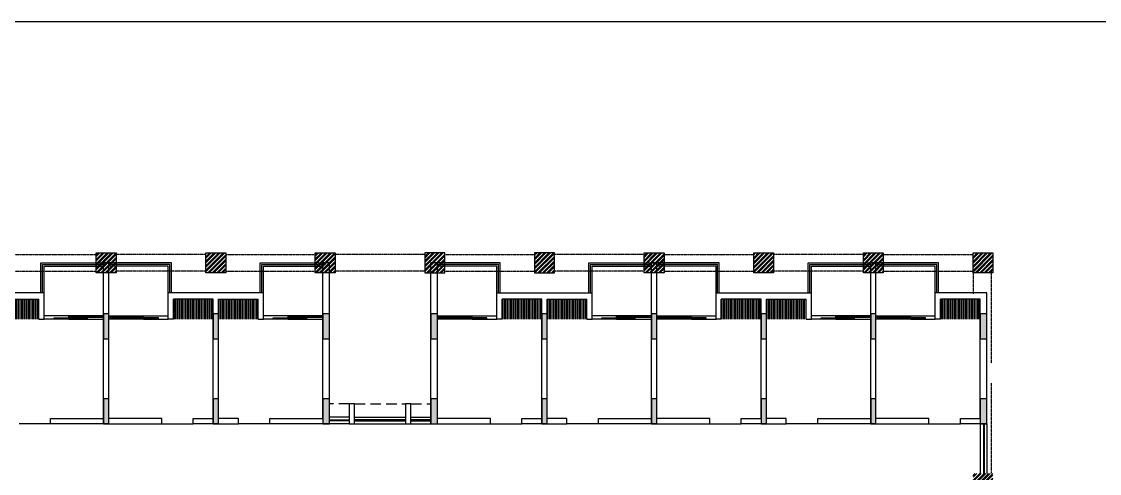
# Model space of a CAD drawing. Header units: inches. Extents: x 42351 to 118476, y -157843 to -108551.
# Drawn here: x 94698 to 102833, y -150505 to -147093 of the extents above; entities that cross this region are included whole.
import ezdxf

# ---------------------------------------------------------------- set-up
doc = ezdxf.new("R2010")
doc.units = ezdxf.units.IN
doc.header["$MEASUREMENT"] = 0
doc.linetypes.add('DASHED2', pattern=[9.525, 6.35, -3.175])
for name, color, linetype in [('200 BED HOSTEL$0$AR-Elevation-2', 14, 'Continuous'), ('200 BED HOSTEL$0$AR-Glazing', 143, 'Continuous'), ('200 BED HOSTEL$0$AR-Railing', 15, 'Continuous'), ('200 BED HOSTEL$0$AR-WALL', 30, 'Continuous'), ('200 BED HOSTEL$0$IN-Flooring-1', 14, 'Continuous'), ('5', 2, 'Continuous'), ('AR-Column', 40, 'Continuous'), ('AR-Hidden', 251, 'DASHED2'), ('AR-Road', 14, 'Continuous'), ('AR-Window', 9, 'Continuous'), ('DIM', 251, 'Continuous'), ('HATCH-Column', 8, 'Continuous')]:
    doc.layers.add(name, color=color, linetype=linetype)
pattern_1 = [(90, (-337246.72, 169256.097), (-47.625, 2e-14), [])]

# ---------------------------------------------------------------- blocks, each defined once
blk = doc.blocks.new('yjytj')
at = {"layer": 'HATCH-Column'}
h = blk.add_hatch(dxfattribs=at)
h.set_pattern_fill('ANSI32', color=8, scale=10)
h.set_pattern_definition([(45, (0, 0), (-67.351921, 67.351921), []), (45, (44.9, 0), (-67.351921, 67.351921), [])])
h.paths.add_polyline_path([(794663, -187221), (794063, -187221), (794063, -186621), (794663, -186621)])
h.paths.add_polyline_path([(791353, -187221), (790753, -187221), (790753, -186621), (791353, -186621)])
h.paths.add_polyline_path([(788043, -187221), (787443, -187221), (787443, -186621), (788043, -186621)])
h.paths.add_polyline_path([(784733, -187221), (784133, -187221), (784133, -186621), (784733, -186621)])
h.paths.add_polyline_path([(780823, -187221), (781423, -187221), (781423, -186621), (780823, -186621)])
h.paths.add_polyline_path([(777513, -187221), (778113, -187221), (778113, -186621), (777513, -186621)])
h.paths.add_polyline_path([(774806, -187221), (774206, -187221), (774206, -186621), (774806, -186621)])
h.paths.add_polyline_path([(771503, -187221), (770903, -187221), (770903, -186621), (771503, -186621)])
h.paths.add_polyline_path([(768193, -187221), (767593, -187221), (767593, -186621), (768193, -186621)])
h.paths.add_polyline_path([(764883, -187221), (764283, -187221), (764283, -186621), (764883, -186621)])
h.paths.add_polyline_path([(761653, -187221), (761193, -187221), (761193, -186621), (761653, -186621)])
h.paths.add_polyline_path([(794663, -193741), (794063, -193741), (794063, -193281), (794663, -193281)])
at = {"layer": 'AR-Column', "color": 8, "elevation": 0}
for points in [[(768193, -187221), (767593, -187221), (767593, -186621), (768193, -186621)], [(771503, -187221), (770903, -187221), (770903, -186621), (771503, -186621)], [(774806, -187221), (774206, -187221), (774206, -186621), (774806, -186621)], [(777513, -187221), (778113, -187221), (778113, -186621), (777513, -186621)], [(780823, -187221), (781423, -187221), (781423, -186621), (780823, -186621)], [(784733, -187221), (784133, -187221), (784133, -186621), (784733, -186621)], [(788043, -187221), (787443, -187221), (787443, -186621), (788043, -186621)], [(791353, -187221), (790753, -187221), (790753, -186621), (791353, -186621)], [(794663, -187221), (794063, -187221), (794063, -186621), (794663, -186621)]]:
    blk.add_lwpolyline(points, close=True, dxfattribs=at)
at = {"layer": 'AR-Hidden', "color": 8, "ltscale": 0.009}
for p, q in [((764876, -186671, 0), (767586, -186671, 0)), ((770909, -186671, 0), (768199, -186671, 0)), ((771496, -186671, 0), (774206, -186671, 0)), ((777516, -186671, 0), (774806, -186671, 0)), ((778113, -186671, 0), (780823, -186671, 0)), ((784133, -186671, 0), (781423, -186671, 0)), ((784733, -186671, 0), (787443, -186671, 0)), ((790753, -186671, 0), (788043, -186671, 0)), ((791353, -186671, 0), (794063, -186671, 0)), ((764876, -187171, 0), (767586, -187171, 0)), ((770909, -187171, 0), (768199, -187171, 0)), ((771496, -187171, 0), (774206, -187171, 0)), ((777516, -187171, 0), (774806, -187171, 0)), ((778113, -187171, 0), (780823, -187171, 0)), ((784133, -187171, 0), (781423, -187171, 0)), ((784733, -187171, 0), (787443, -187171, 0)), ((790753, -187171, 0), (788043, -187171, 0)), ((791353, -187171, 0), (794063, -187171, 0)), ((794063, -187221, 0), (794063, -187861, 0)), ((794613, -187221, 0), (794613, -189951, 0)), ((794613, -190551, 0), (794613, -193281, 0))]:
    blk.add_line(p, q, dxfattribs=at)
blk = doc.blocks.new('A$C06211BBA')
at = {"ltscale": 0.5}
h = blk.add_hatch(dxfattribs=at)
h.set_pattern_fill('ANSI31', color=8, scale=15, angle=30.0076)
h.set_pattern_definition([(90, (223013.86, 5033.06), (-47.625, 2e-14), [])])
h.paths.add_polyline_path([(50319, -800), (50319, -200), (49119, -200), (49119, -800)])
h = blk.add_hatch(dxfattribs=at)
h.set_pattern_fill('ANSI31', color=8, scale=15, angle=30.0076)
h.set_pattern_definition(pattern_1)
h.paths.add_polyline_path([(54379, -800), (54379, -200), (55579, -200), (55579, -800)])
h = blk.add_hatch(dxfattribs=at)
h.set_pattern_fill('ANSI31', color=8, scale=15, angle=30.0076)
h.set_pattern_definition([(90, (229633.86, 5033.06), (-47.625, 2e-14), [])])
h.paths.add_polyline_path([(56939, -800), (56939, -200), (55739, -200), (55739, -800)])
h = blk.add_hatch(dxfattribs=at)
h.set_pattern_fill('ANSI31', color=8, scale=15, angle=30.0076)
h.set_pattern_definition(pattern_1)
h.paths.add_polyline_path([(64299, -800), (64299, -200), (65499, -200), (65499, -800)])
h = blk.add_hatch(dxfattribs=at)
h.set_pattern_fill('ANSI31', color=8, scale=15, angle=30.0076)
h.set_pattern_definition([(90, (239553.86, 5033.06), (-47.625, 2e-14), [])])
h.paths.add_polyline_path([(66859, -800), (66859, -200), (65659, -200), (65659, -800)])
h = blk.add_hatch(dxfattribs=at)
h.set_pattern_fill('ANSI31', color=8, scale=15, angle=30.0076)
h.set_pattern_definition(pattern_1)
h.paths.add_polyline_path([(70919, -800), (70919, -200), (72119, -200), (72119, -800)])
h = blk.add_hatch(dxfattribs=at)
h.set_pattern_fill('ANSI31', color=8, scale=15, angle=30.0076)
h.set_pattern_definition([(90, (246173.86, 5033.06), (-47.625, 2e-14), [])])
h.paths.add_polyline_path([(73479, -800), (73479, -200), (72279, -200), (72279, -800)])
h = blk.add_hatch(dxfattribs=at)
h.set_pattern_fill('ANSI31', color=8, scale=15, angle=30.0076)
h.set_pattern_definition(pattern_1)
h.paths.add_polyline_path([(77539, -800), (77539, -200), (78739, -200), (78739, -800)])
at = {"layer": 'HATCH-Column'}
h = blk.add_hatch(color=8, dxfattribs=at)
h.dxf.hatch_style = 1
h.paths.add_polyline_path([(52429, -640), (52269, -640), (52269, -1390), (52429, -1390)])
h = blk.add_hatch(color=8, dxfattribs=at)
h.dxf.hatch_style = 1
h.paths.add_polyline_path([(55739, -640), (55579, -640), (55579, -1390), (55739, -1390)])
h = blk.add_hatch(color=8, dxfattribs=at)
h.dxf.hatch_style = 1
h.paths.add_polyline_path([(59089, -640), (58889, -640), (58889, -1390), (59089, -1390)])
h = blk.add_hatch(color=8, dxfattribs=at)
h.dxf.hatch_style = 1
h.paths.add_polyline_path([(62349, -640), (62149, -640), (62149, -1390), (62349, -1390)])
h = blk.add_hatch(color=8, dxfattribs=at)
h.dxf.hatch_style = 1
h.paths.add_polyline_path([(65659, -640), (65499, -640), (65499, -1390), (65659, -1390)])
h = blk.add_hatch(color=8, dxfattribs=at)
h.dxf.hatch_style = 1
h.paths.add_polyline_path([(68969, -640), (68809, -640), (68809, -1390), (68969, -1390)])
h = blk.add_hatch(color=8, dxfattribs=at)
h.dxf.hatch_style = 1
h.paths.add_polyline_path([(72279, -640), (72119, -640), (72119, -1390), (72279, -1390)])
h = blk.add_hatch(color=8, dxfattribs=at)
h.dxf.hatch_style = 1
h.paths.add_polyline_path([(75589, -640), (75429, -640), (75429, -1390), (75589, -1390)])
h = blk.add_hatch(color=8, dxfattribs=at)
h.dxf.hatch_style = 1
h.paths.add_polyline_path([(78939, -640), (78739, -640), (78739, -1390), (78939, -1390)])
h = blk.add_hatch(color=8, dxfattribs=at)
h.dxf.hatch_style = 1
h.paths.add_polyline_path([(52429, -3210), (52269, -3210), (52269, -3960), (52429, -3960)])
h = blk.add_hatch(color=8, dxfattribs=at)
h.dxf.hatch_style = 1
h.paths.add_polyline_path([(55739, -3210), (55579, -3210), (55579, -3960), (55739, -3960)])
h = blk.add_hatch(color=8, dxfattribs=at)
h.dxf.hatch_style = 1
h.paths.add_polyline_path([(59089, -3210), (58889, -3210), (58889, -3960), (59089, -3960)])
h = blk.add_hatch(color=8, dxfattribs=at)
h.dxf.hatch_style = 1
h.paths.add_polyline_path([(62349, -3210), (62149, -3210), (62149, -3960), (62349, -3960)])
h = blk.add_hatch(color=8, dxfattribs=at)
h.dxf.hatch_style = 1
h.paths.add_polyline_path([(65659, -3210), (65499, -3210), (65499, -3960), (65659, -3960)])
h = blk.add_hatch(color=8, dxfattribs=at)
h.dxf.hatch_style = 1
h.paths.add_polyline_path([(68969, -3210), (68809, -3210), (68809, -3960), (68969, -3960)])
h = blk.add_hatch(color=8, dxfattribs=at)
h.dxf.hatch_style = 1
h.paths.add_polyline_path([(72279, -3210), (72119, -3210), (72119, -3960), (72279, -3960)])
h = blk.add_hatch(color=8, dxfattribs=at)
h.dxf.hatch_style = 1
h.paths.add_polyline_path([(75589, -3210), (75429, -3210), (75429, -3960), (75589, -3960), (75589, -3800), (75589, -3800)])
h = blk.add_hatch(color=8, dxfattribs=at)
h.dxf.hatch_style = 1
h.paths.add_polyline_path([(78939, -3210), (78739, -3210), (78739, -3960), (78939, -3960)])
at = {"layer": '200 BED HOSTEL$0$AR-Elevation-2', "color": 8, "ltscale": 0.5}
for p, q in [((50379, 0), (50379, 900)), ((50379, 900), (52269, 900)), ((54319, 900), (52429, 900)), ((54319, 0), (54319, 900)), ((56999, 0), (56999, 900)), ((56999, 900), (58889, 900)), ((64239, 900), (62349, 900)), ((64239, 0), (64239, 900)), ((66919, 0), (66919, 900)), ((66919, 900), (68809, 900)), ((70859, 900), (68969, 900)), ((70859, 0), (70859, 900)), ((73539, 0), (73539, 900)), ((73539, 900), (75429, 900)), ((77479, 900), (75589, 900)), ((77479, 0), (77479, 900))]:
    blk.add_line(p, q, dxfattribs=at)
at = {"layer": '200 BED HOSTEL$0$AR-Glazing', "color": 8, "ltscale": 0.5}
for p, q in [((52269, -700), (51219, -700)), ((51219, -759), (51219, -700)), ((51219, -800), (51219, -790)), ((51219, -800), (52269, -800)), ((52429, -700), (53479, -700)), ((53479, -800), (52429, -800)), ((53479, -759), (53479, -700)), ((53479, -800), (53479, -790)), ((58889, -700), (57839, -700)), ((57839, -759), (57839, -700)), ((57839, -800), (57839, -790)), ((57839, -800), (58889, -800)), ((62349, -700), (63399, -700)), ((63399, -800), (62349, -800)), ((63399, -759), (63399, -700)), ((63399, -800), (63399, -790)), ((68809, -700), (67759, -700)), ((67759, -759), (67759, -700)), ((67759, -800), (67759, -790)), ((67759, -800), (68809, -800)), ((68969, -700), (70019, -700)), ((70019, -800), (68969, -800)), ((70019, -759), (70019, -700)), ((70019, -800), (70019, -790)), ((75429, -700), (74379, -700)), ((74379, -759), (74379, -700)), ((74379, -800), (74379, -790)), ((74379, -800), (75429, -800)), ((75589, -700), (76639, -700)), ((76639, -800), (75589, -800)), ((76639, -759), (76639, -700)), ((76639, -800), (76639, -790))]:
    blk.add_line(p, q, dxfattribs=at)
for points in [[(50773, -759), (51773, -759), (51773, -790), (50773, -790)], [(51244, -716), (52244, -716), (52244, -746), (51244, -746)], [(53454, -716), (52454, -716), (52454, -746), (53454, -746)], [(53925, -759), (52925, -759), (52925, -790), (53925, -790)], [(57393, -759), (58393, -759), (58393, -790), (57393, -790)], [(57864, -716), (58864, -716), (58864, -746), (57864, -746)], [(63374, -716), (62374, -716), (62374, -746), (63374, -746)], [(63845, -759), (62845, -759), (62845, -790), (63845, -790)], [(67313, -759), (68313, -759), (68313, -790), (67313, -790)], [(67784, -716), (68784, -716), (68784, -746), (67784, -746)], [(69994, -716), (68994, -716), (68994, -746), (69994, -746)], [(70465, -759), (69465, -759), (69465, -790), (70465, -790)], [(73933, -759), (74933, -759), (74933, -790), (73933, -790)], [(74404, -716), (75404, -716), (75404, -746), (74404, -746)], [(76614, -716), (75614, -716), (75614, -746), (76614, -746)], [(77085, -759), (76085, -759), (76085, -790), (77085, -790)]]:
    blk.add_lwpolyline(points, close=True, dxfattribs=at)
at = {"layer": '200 BED HOSTEL$0$AR-Railing', "color": 8, "ltscale": 0.5}
for p, q in [((50429, 0), (50429, 850)), ((50429, 850), (52269, 850)), ((50479, 0), (50479, 800)), ((50479, 800), (52269, 800)), ((54269, 850), (52429, 850)), ((54219, 800), (52429, 800)), ((54219, 0), (54219, 800)), ((54269, 0), (54269, 850)), ((57049, 0), (57049, 850)), ((57049, 850), (58889, 850)), ((57099, 0), (57099, 800)), ((57099, 800), (58889, 800)), ((64189, 850), (62349, 850)), ((64139, 800), (62349, 800)), ((64139, 0), (64139, 800)), ((64189, 0), (64189, 850)), ((66969, 0), (66969, 850)), ((66969, 850), (68809, 850)), ((67019, 0), (67019, 800)), ((67019, 800), (68809, 800)), ((70809, 850), (68969, 850)), ((70759, 800), (68969, 800)), ((70759, 0), (70759, 800)), ((70809, 0), (70809, 850)), ((73589, 0), (73589, 850)), ((73589, 850), (75429, 850)), ((73639, 0), (73639, 800)), ((73639, 800), (75429, 800)), ((77429, 850), (75589, 850)), ((77379, 800), (75589, 800)), ((77379, 0), (77379, 800)), ((77429, 0), (77429, 850))]:
    blk.add_line(p, q, dxfattribs=at)
at = {"layer": '200 BED HOSTEL$0$AR-WALL', "color": 8, "ltscale": 0.5}
for p, q in [((52269, -3800), (52269, 900)), ((52429, 900), (52269, 900)), ((52429, 900), (52269, 900)), ((52269, -3960), (52269, 900)), ((52269, 900), (52429, 900)), ((52429, -3960), (52429, 900)), ((52429, -3800), (52429, 900)), ((58889, -3800), (58889, 900)), ((59089, 900), (58889, 900)), ((59089, -3960), (59089, 900)), ((62349, 900), (62149, 900)), ((62149, -3960), (62149, 900)), ((62149, -3800), (62149, 900)), ((62349, -3800), (62349, 900)), ((68809, 900), (68969, 900)), ((68809, -3800), (68809, 900)), ((68969, 900), (68809, 900)), ((68809, -3960), (68809, 900)), ((68969, -3960), (68969, 900)), ((68969, -3800), (68969, 900)), ((75429, 900), (75589, 900)), ((75429, -3800), (75429, 900)), ((75589, 900), (75429, 900)), ((75429, -3960), (75429, 900)), ((75429, 900), (75589, 900)), ((75589, -3960), (75589, 900)), ((75589, -3800), (75589, 900)), ((50479, 0), (47599, 0)), ((54219, -800), (54219, 0)), ((57099, 0), (54219, 0)), ((57099, -800), (57099, 0)), ((64139, 0), (67019, 0)), ((64139, -800), (64139, 0)), ((67019, -800), (67019, 0)), ((70759, 0), (73639, 0)), ((70759, -800), (70759, 0)), ((73639, -800), (73639, 0)), ((77379, -800), (77379, 0)), ((78939, 0), (77379, 0)), ((78939, -3960), (78939, 0)), ((49119, -200), (50319, -200)), ((50319, -800), (50319, -200)), ((50479, -800), (50479, 0)), ((54379, -800), (54379, -200)), ((55579, -200), (54379, -200)), ((55579, -3960), (55579, -200)), ((55579, -3800), (55579, -200)), ((55579, -3800), (55579, -200)), ((55739, -200), (56939, -200)), ((55739, -3800), (55739, -200)), ((55739, -3800), (55739, -200)), ((55739, -3960), (55739, -200)), ((56939, -800), (56939, -200)), ((64299, -800), (64299, -200)), ((65499, -200), (64299, -200)), ((65499, -3960), (65499, -200)), ((65499, -3800), (65499, -200)), ((65499, -3800), (65499, -200)), ((65499, -3800), (65499, -200)), ((65659, -200), (66859, -200)), ((65659, -3800), (65659, -200)), ((65659, -3960), (65659, -200)), ((65659, -3800), (65659, -200)), ((66859, -800), (66859, -200)), ((70919, -800), (70919, -200)), ((72119, -200), (70919, -200)), ((72119, -3800), (72119, -200)), ((72279, -200), (73479, -200)), ((72279, -3800), (72279, -200)), ((72279, -3800), (72279, -200)), ((72279, -3960), (72279, -200)), ((73479, -800), (73479, -200)), ((77539, -800), (77539, -200)), ((78739, -200), (77539, -200)), ((78739, -3800), (78739, -200)), ((78939, -3800), (78939, -200)), ((50319, -800), (50479, -800)), ((54379, -800), (54219, -800)), ((56939, -800), (57099, -800)), ((64299, -800), (64139, -800)), ((66859, -800), (67019, -800)), ((70919, -800), (70759, -800)), ((73479, -800), (73639, -800)), ((77539, -800), (77379, -800)), ((59689, -3360), (59689, -3960)), ((59849, -3360), (59689, -3360)), ((59849, -3960), (59849, -3360)), ((61389, -3360), (61389, -3960)), ((61549, -3360), (61389, -3360)), ((61549, -3960), (61549, -3360)), ((50669, -3960), (50669, -3800)), ((50669, -3800), (52269, -3800)), ((54029, -3800), (52429, -3800)), ((54029, -3960), (54029, -3800)), ((54979, -3800), (55579, -3800)), ((54979, -3960), (54979, -3800)), ((56339, -3800), (55739, -3800)), ((56339, -3960), (56339, -3800)), ((57289, -3960), (57289, -3800)), ((57289, -3800), (58889, -3800)), ((63949, -3800), (62349, -3800)), ((63949, -3960), (63949, -3800)), ((64899, -3800), (65499, -3800)), ((64899, -3960), (64899, -3800)), ((66259, -3800), (65659, -3800)), ((66259, -3960), (66259, -3800)), ((67209, -3960), (67209, -3800)), ((67209, -3800), (68809, -3800)), ((70569, -3800), (68969, -3800)), ((70569, -3960), (70569, -3800)), ((71519, -3800), (72119, -3800)), ((71519, -3960), (71519, -3800)), ((72879, -3800), (72279, -3800)), ((72879, -3960), (72879, -3800)), ((73829, -3960), (73829, -3800)), ((73829, -3800), (75429, -3800)), ((77189, -3800), (75589, -3800)), ((77189, -3960), (77189, -3800)), ((78139, -3800), (78739, -3800)), ((78139, -3960), (78139, -3800)), ((52429, -3960), (50669, -3960)), ((52269, -3960), (54029, -3960)), ((55739, -3960), (54979, -3960)), ((55579, -3960), (56339, -3960)), ((55579, -3960), (55636, -3960)), ((55579, -3960), (55636, -3960)), ((55579, -3960), (55636, -3960)), ((55739, -3960), (55681, -3960)), ((55739, -3960), (55681, -3960)), ((59089, -3960), (57289, -3960)), ((59689, -3960), (59849, -3960)), ((61389, -3960), (61549, -3960)), ((62149, -3960), (63949, -3960)), ((65659, -3960), (64899, -3960)), ((65499, -3960), (66259, -3960)), ((65499, -3960), (65556, -3960)), ((65499, -3960), (65556, -3960)), ((65499, -3960), (65556, -3960)), ((65659, -3960), (65601, -3960)), ((65659, -3960), (65601, -3960)), ((65659, -3960), (65601, -3960)), ((68969, -3960), (67209, -3960)), ((68809, -3960), (70569, -3960)), ((72279, -3960), (71519, -3960)), ((72119, -3960), (72879, -3960)), ((72119, -3960), (72176, -3960)), ((72119, -3960), (72176, -3960)), ((72119, -3960), (72176, -3960)), ((72279, -3960), (72221, -3960)), ((72279, -3960), (72221, -3960)), ((72279, -3960), (72221, -3960)), ((75589, -3960), (73829, -3960)), ((75429, -3960), (77189, -3960)), ((78939, -3960), (78139, -3960)), ((78739, -3960), (78796, -3960)), ((78939, -3960), (78841, -3960)), ((78939, -3960), (78841, -3960))]:
    blk.add_line(p, q, dxfattribs=at)
at = {"layer": '200 BED HOSTEL$0$IN-Flooring-1', "color": 8, "ltscale": 0.5}
for p, q in [((51219, -700), (50479, -700)), ((51219, -800), (50479, -800)), ((53479, -700), (54219, -700)), ((53479, -800), (54219, -800)), ((57839, -700), (57099, -700)), ((57839, -800), (57099, -800)), ((63399, -700), (64139, -700)), ((63399, -800), (64139, -800)), ((67759, -700), (67019, -700)), ((67759, -800), (67019, -800)), ((70019, -700), (70759, -700)), ((70019, -800), (70759, -800)), ((74379, -700), (73639, -700)), ((74379, -800), (73639, -800)), ((76639, -700), (77379, -700)), ((76639, -800), (77379, -800)), ((50669, -3960), (49719, -3960)), ((54029, -3960), (54979, -3960)), ((57289, -3960), (56339, -3960)), ((63949, -3960), (64899, -3960)), ((67209, -3960), (66259, -3960)), ((70569, -3960), (71519, -3960)), ((73829, -3960), (72879, -3960)), ((77189, -3960), (78139, -3960))]:
    blk.add_line(p, q, dxfattribs=at)
at = {"layer": 'AR-Column', "color": 8}
for points in [[(52429, -640), (52269, -640), (52269, -1390), (52429, -1390)], [(55739, -640), (55579, -640), (55579, -1390), (55739, -1390)], [(59089, -640), (58889, -640), (58889, -1390), (59089, -1390)], [(62349, -640), (62149, -640), (62149, -1390), (62349, -1390)], [(65659, -640), (65499, -640), (65499, -1390), (65659, -1390)], [(68969, -640), (68809, -640), (68809, -1390), (68969, -1390)], [(72279, -640), (72119, -640), (72119, -1390), (72279, -1390)], [(75589, -640), (75429, -640), (75429, -1390), (75589, -1390)], [(78939, -640), (78739, -640), (78739, -1390), (78939, -1390)], [(52429, -3210), (52269, -3210), (52269, -3960), (52429, -3960)], [(55739, -3210), (55579, -3210), (55579, -3960), (55739, -3960)], [(59089, -3210), (58889, -3210), (58889, -3960), (59089, -3960)], [(62349, -3210), (62149, -3210), (62149, -3960), (62349, -3960)], [(65659, -3210), (65499, -3210), (65499, -3960), (65659, -3960)], [(68969, -3210), (68809, -3210), (68809, -3960), (68969, -3960)], [(72279, -3210), (72119, -3210), (72119, -3960), (72279, -3960)], [(75589, -3210), (75429, -3210), (75429, -3960), (75589, -3960)], [(78939, -3210), (78739, -3210), (78739, -3960), (78939, -3960)]]:
    blk.add_lwpolyline(points, close=True, dxfattribs=at)
at = {"layer": 'AR-Hidden', "color": 8, "ltscale": 50}
for p, q in [((59689, -3360), (59089, -3360)), ((59849, -3360), (61389, -3360)), ((61549, -3360), (62160, -3362))]:
    blk.add_line(p, q, dxfattribs=at)
at = {"layer": 'AR-Window', "color": 8, "ltscale": 0.5}
for p, q in [((59689, -3760), (59089, -3760)), ((59089, -3845), (59689, -3845)), ((59689, -3875), (59089, -3875)), ((59849, -3760), (61389, -3760)), ((61389, -3845), (59849, -3845)), ((59849, -3875), (61389, -3875)), ((61549, -3760), (62149, -3760)), ((62149, -3845), (61549, -3845)), ((61549, -3875), (62149, -3875)), ((59689, -3960), (59089, -3960)), ((59849, -3960), (61389, -3960)), ((61549, -3960), (62149, -3960)), ((78739, -3960), (78739, -5460)), ((78837, -3960), (78837, -5460)), ((78867, -5460), (78867, -3960)), ((78939, -3960), (78939, -5460))]:
    blk.add_line(p, q, dxfattribs=at)
at = {"layer": 'AR-Road', "color": 8}
blk.add_blockref('yjytj', (-715544, 187821, 0), dxfattribs=at)

msp = doc.modelspace()

# ---------------------------------------------------------------- linework, layer by layer
at = {"layer": '5'}
msp.add_lwpolyline([(102896, -157259.8), (81242.6, -157259.8), (81242.6, -147093.3), (102896, -147093.3)], close=True, dxfattribs=at)

# ---------------------------------------------------------------- block references
at = {"layer": 'DIM', "xscale": 0.25, "yscale": 0.25, "zscale": 0.25}
msp.add_blockref('A$C06211BBA', (82249.3, -149140.4, 0), dxfattribs=at)

doc.saveas('drawing.dxf')
